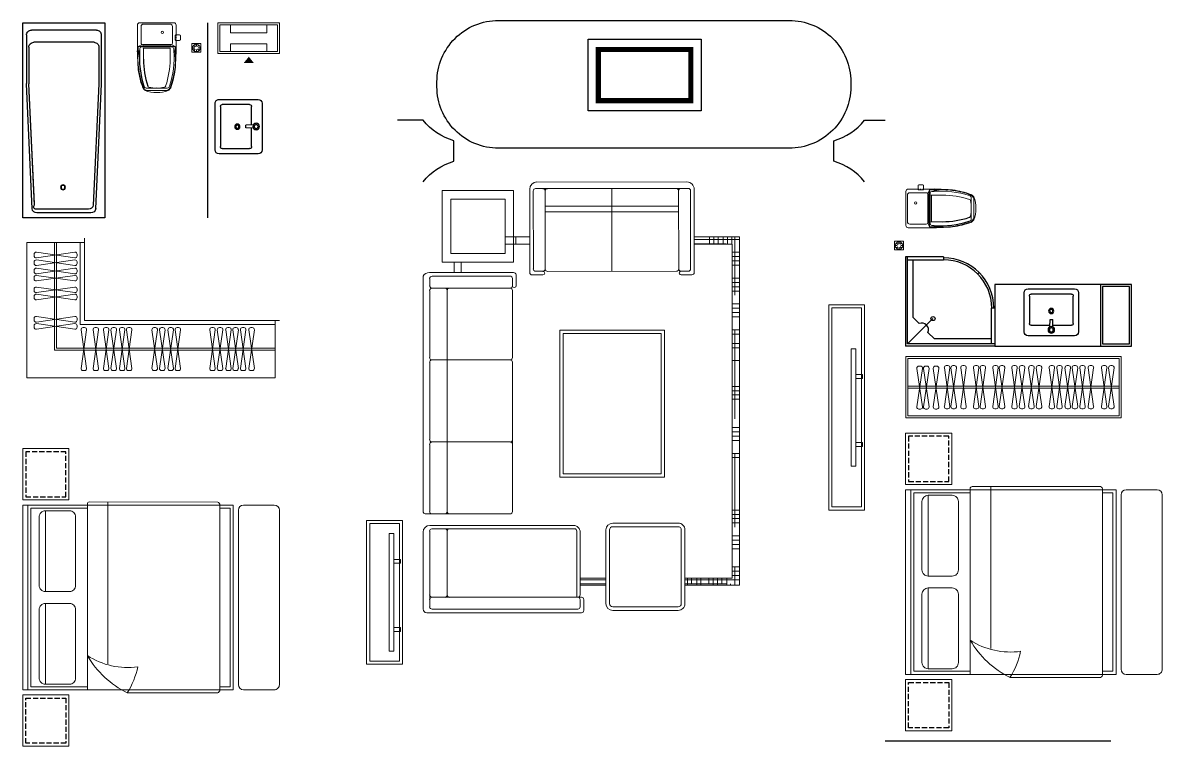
# Model space of a CAD drawing. Extents: x 109296 to 210174, y -14588 to 29909.
# Drawn here: x 128119 to 139219, y 3612 to 10662 of the extents above; entities that cross this region are included whole.
import ezdxf

# ---------------------------------------------------------------- set-up
doc = ezdxf.new("R2010")
doc.units = 0
doc.header["$LTSCALE"] = 1000
doc.header["$MEASUREMENT"] = 0
doc.linetypes.add('DASH', pattern=[0.35, 0.25, -0.1])
for name, color, linetype in [('fd', 4, 'Continuous'), ('hz', 254, 'Continuous'), ('PUB_TEXT', 255, 'Continuous'), ('厨卫', 154, 'Continuous'), ('厨卫设备', 6, 'Continuous'), ('看线', 5, 'Continuous'), ('管井', 236, 'Continuous'), ('虚线', 251, 'Continuous'), ('铺地', 8, 'Continuous')]:
    doc.layers.add(name, color=color, linetype=linetype)
doc.layers.add('五金', color=136, linetype='Continuous', lineweight=9)
doc.layers.add('家具', color=33, linetype='Continuous', lineweight=9)
doc.styles.add('C-2007.06.19$0$C-05.28(ok)$0$STANDARD', font='GBENOR', dxfattribs={"bigfont": 'GBCBIG'})

# ---------------------------------------------------------------- blocks, each defined once
blk = doc.blocks.new('hfjlfjj')
at = {"layer": '家具', "color": 0}
for p, q in [((3210588, 42748), (3208488, 42748)), ((3208488, 42748), (3208488, 42148)), ((3210588, 42748), (3210588, 42148)), ((3210568, 42728), (3208508, 42728)), ((3208508, 42728), (3208508, 42168)), ((3208597, 42256), (3208651, 42631)), ((3208597, 42631), (3208651, 42256)), ((3208632, 42654), (3208617, 42654)), ((3208662, 42256), (3208716, 42631)), ((3208662, 42631), (3208716, 42256)), ((3208696, 42654), (3208682, 42654)), ((3208757, 42256), (3208811, 42631)), ((3208757, 42631), (3208811, 42256)), ((3208791, 42654), (3208777, 42654)), ((3208865, 42261), (3208919, 42636)), ((3208865, 42636), (3208919, 42261)), ((3208899, 42658), (3208884, 42658)), ((3208929, 42261), (3208983, 42636)), ((3208929, 42636), (3208983, 42261)), ((3208963, 42658), (3208949, 42658)), ((3209024, 42261), (3209078, 42636)), ((3209024, 42636), (3209078, 42261)), ((3209058, 42658), (3209044, 42658)), ((3209148, 42261), (3209202, 42636)), ((3209148, 42636), (3209202, 42261)), ((3209182, 42658), (3209168, 42658)), ((3209213, 42261), (3209267, 42636)), ((3209213, 42636), (3209267, 42261)), ((3209247, 42658), (3209233, 42658)), ((3209336, 42261), (3209390, 42636)), ((3209336, 42636), (3209390, 42261)), ((3209370, 42658), (3209356, 42658)), ((3209400, 42261), (3209454, 42636)), ((3209400, 42636), (3209454, 42261)), ((3209434, 42658), (3209420, 42658)), ((3209521, 42261), (3209575, 42636)), ((3209521, 42636), (3209575, 42261)), ((3209555, 42658), (3209541, 42658)), ((3209595, 42261), (3209649, 42636)), ((3209595, 42636), (3209649, 42261)), ((3209629, 42658), (3209615, 42658)), ((3209686, 42261), (3209740, 42636)), ((3209686, 42636), (3209740, 42261)), ((3209720, 42658), (3209706, 42658)), ((3209760, 42261), (3209814, 42636)), ((3209760, 42636), (3209814, 42261)), ((3209794, 42658), (3209780, 42658)), ((3209885, 42261), (3209939, 42636)), ((3209885, 42636), (3209939, 42261)), ((3209919, 42658), (3209904, 42658)), ((3209959, 42261), (3210013, 42636)), ((3209959, 42636), (3210013, 42261)), ((3209993, 42658), (3209979, 42658)), ((3210040, 42261), (3210094, 42636)), ((3210040, 42636), (3210094, 42261)), ((3210074, 42658), (3210060, 42658)), ((3210110, 42261), (3210164, 42636)), ((3210110, 42636), (3210164, 42261)), ((3210144, 42658), (3210129, 42658)), ((3210184, 42261), (3210238, 42636)), ((3210184, 42636), (3210238, 42261)), ((3210218, 42658), (3210204, 42658)), ((3210265, 42261), (3210319, 42636)), ((3210265, 42636), (3210319, 42261)), ((3210300, 42658), (3210285, 42658)), ((3210395, 42261), (3210449, 42636)), ((3210395, 42636), (3210449, 42261)), ((3210430, 42658), (3210415, 42658)), ((3210465, 42261), (3210519, 42636)), ((3210465, 42636), (3210519, 42261)), ((3210499, 42658), (3210485, 42658)), ((3210568, 42728), (3210568, 42168)), ((3210568, 42458), (3208508, 42458)), ((3210568, 42438), (3208508, 42438)), ((3208632, 42234), (3208617, 42234)), ((3208696, 42234), (3208682, 42234)), ((3208791, 42234), (3208777, 42234)), ((3208899, 42238), (3208884, 42238)), ((3208963, 42238), (3208949, 42238)), ((3209058, 42238), (3209044, 42238)), ((3209182, 42238), (3209168, 42238)), ((3209247, 42238), (3209233, 42238)), ((3209370, 42238), (3209356, 42238)), ((3209434, 42238), (3209420, 42238)), ((3209555, 42238), (3209541, 42238)), ((3209629, 42238), (3209615, 42238)), ((3209720, 42238), (3209706, 42238)), ((3209794, 42238), (3209780, 42238)), ((3209919, 42238), (3209904, 42238)), ((3209993, 42238), (3209979, 42238)), ((3210074, 42238), (3210060, 42238)), ((3210144, 42238), (3210129, 42238)), ((3210218, 42238), (3210204, 42238)), ((3210300, 42238), (3210285, 42238)), ((3210430, 42238), (3210415, 42238)), ((3210499, 42238), (3210485, 42238)), ((3208488, 42148), (3210588, 42148)), ((3210568, 42168), (3208508, 42168))]:
    blk.add_line(p, q, dxfattribs=at)
for centre, start, end in [((3208617, 42634), 90, 187.5946), ((3208632, 42634), 352.4054, 90), ((3208682, 42634), 90, 187.5946), ((3208696, 42634), 352.4054, 90), ((3208777, 42634), 90, 187.5946), ((3208791, 42634), 352.4054, 90), ((3208884, 42638), 90, 187.5946), ((3208899, 42638), 352.4054, 90), ((3208949, 42638), 90, 187.5946), ((3208963, 42638), 352.4054, 90), ((3209044, 42638), 90, 187.5946), ((3209058, 42638), 352.4054, 90), ((3209168, 42638), 90, 187.5946), ((3209182, 42638), 352.4054, 90), ((3209233, 42638), 90, 187.5946), ((3209247, 42638), 352.4054, 90), ((3209356, 42638), 90, 187.5946), ((3209370, 42638), 352.4054, 90), ((3209420, 42638), 90, 187.5946), ((3209434, 42638), 352.4054, 90), ((3209541, 42638), 90, 187.5946), ((3209555, 42638), 352.4054, 90), ((3209615, 42638), 90, 187.5946), ((3209629, 42638), 352.4054, 90), ((3209706, 42638), 90, 187.5946), ((3209720, 42638), 352.4054, 90), ((3209780, 42638), 90, 187.5946), ((3209794, 42638), 352.4054, 90), ((3209904, 42638), 90, 187.5946), ((3209919, 42638), 352.4054, 90), ((3209979, 42638), 90, 187.5946), ((3209993, 42638), 352.4054, 90), ((3210060, 42638), 90, 187.5946), ((3210074, 42638), 352.4054, 90), ((3210129, 42638), 90, 187.5946), ((3210144, 42638), 352.4054, 90), ((3210204, 42638), 90, 187.5946), ((3210218, 42638), 352.4054, 90), ((3210285, 42638), 90, 187.5946), ((3210300, 42638), 352.4054, 90), ((3210415, 42638), 90, 187.5946), ((3210430, 42638), 352.4054, 90), ((3210485, 42638), 90, 187.5946), ((3210499, 42638), 352.4054, 90), ((3208617, 42254), 172.4054, 270), ((3208632, 42254), 270, 7.5946), ((3208682, 42254), 172.4054, 270), ((3208696, 42254), 270, 7.5946), ((3208777, 42254), 172.4054, 270), ((3208791, 42254), 270, 7.5946), ((3208884, 42258), 172.4054, 270), ((3208899, 42258), 270, 7.5946), ((3208949, 42258), 172.4054, 270), ((3208963, 42258), 270, 7.5946), ((3209044, 42258), 172.4054, 270), ((3209058, 42258), 270, 7.5946), ((3209168, 42258), 172.4054, 270), ((3209182, 42258), 270, 7.5946), ((3209233, 42258), 172.4054, 270), ((3209247, 42258), 270, 7.5946), ((3209356, 42258), 172.4054, 270), ((3209370, 42258), 270, 7.5946), ((3209420, 42258), 172.4054, 270), ((3209434, 42258), 270, 7.5946), ((3209541, 42258), 172.4054, 270), ((3209555, 42258), 270, 7.5946), ((3209615, 42258), 172.4054, 270), ((3209629, 42258), 270, 7.5946), ((3209706, 42258), 172.4054, 270), ((3209720, 42258), 270, 7.5946), ((3209780, 42258), 172.4054, 270), ((3209794, 42258), 270, 7.5946), ((3209904, 42258), 172.4054, 270), ((3209919, 42258), 270, 7.5946), ((3209979, 42258), 172.4054, 270), ((3209993, 42258), 270, 7.5946), ((3210060, 42258), 172.4054, 270), ((3210074, 42258), 270, 7.5946), ((3210129, 42258), 172.4054, 270), ((3210144, 42258), 270, 7.5946), ((3210204, 42258), 172.4054, 270), ((3210218, 42258), 270, 7.5946), ((3210285, 42258), 172.4054, 270), ((3210300, 42258), 270, 7.5946), ((3210415, 42258), 172.4054, 270), ((3210430, 42258), 270, 7.5946), ((3210485, 42258), 172.4054, 270), ((3210499, 42258), 270, 7.5946)]:
    blk.add_arc(centre, 20, start, end, dxfattribs=at)
blk = doc.blocks.new('A$C31D9048E')
at = {"layer": '家具'}
for p, q in [((629, 2350), (0, 2350)), ((0, 550), (0, 2350)), ((50, 550), (50, 2350)), ((629, 550), (629, 2360)), ((1920, 2350), (629, 2350)), ((1900, 2380), (649, 2380)), ((829, 803), (829, 2380)), ((1920, 550), (1920, 2350)), ((1920, 2350), (2050, 2350)), ((2050, 550), (2050, 2350)), ((2150, 2350), (2450, 2350)), ((80, 580), (80, 2320)), ((629, 2320), (80, 2320)), ((220, 2295), (220, 1508)), ((1920, 2320), (2020, 2320)), ((2020, 580), (2020, 2320)), ((2100, 600), (2100, 2300)), ((2500, 600), (2500, 2300)), ((220, 605), (220, 1392)), ((629, 580), (80, 580)), ((1920, 580), (2020, 580)), ((962, 550), (0, 550)), ((962, 550), (1920, 550)), ((1900, 520), (1017, 520)), ((1920, 550), (2050, 550)), ((2150, 550), (2450, 550))]:
    blk.add_line(p, q, dxfattribs=at)
for points in [[(450, 2900), (0, 2900), (0, 2400), (450, 2400), (450, 2900), (370, 2900)], [(450, 0), (0, 0), (0, 500), (450, 500), (450, 0), (370, 0)]]:
    blk.add_lwpolyline(points, dxfattribs=at)
for points in [[(220, 2295), (455, 2295, -0.414214), (515, 2235), (515, 1568, -0.414214), (455, 1508), (220, 1508, -0.414214), (160, 1568), (160, 2235, -0.414214)], [(220, 605), (455, 605, 0.414214), (515, 665), (515, 1332, 0.414214), (455, 1392), (220, 1392, 0.414214), (160, 1332), (160, 665, 0.414214)]]:
    blk.add_lwpolyline(points, format="xyb", close=True, dxfattribs=at)
blk.add_lwpolyline([(629, 883, 0.180302), (1121, 775, -0.088637), (1017, 520, 28871.271551)], format="xyb", dxfattribs=at)
for centre, radius, start, end in [((649, 2360), 20, 90, 180), ((1889, 2351), 30.7, 357.6884, 69.6917), ((2150, 2300), 50, 90, 180), ((2450, 2300), 50, 0, 90), ((1442, 1363), 944, 210.6075, 243.2773), ((2150, 600), 50, 180, 270), ((2450, 600), 50, 270, 0), ((1889, 549), 30.7, 290.3566, 2.3152)]:
    blk.add_arc(centre, radius, start, end, dxfattribs=at)
at = {"layer": '虚线', "linetype": 'DASH', "ltscale": 0.2}
for points in [[(420, 2870), (30, 2870), (30, 2430), (420, 2430)], [(420, 30), (30, 30), (30, 470), (420, 470)]]:
    blk.add_lwpolyline(points, close=True, dxfattribs=at)
blk = doc.blocks.new('A$C2FB07499')
at = {"layer": '家具', "ltscale": 0.5}
blk.add_lwpolyline([(500, 300), (150, 300), (150, 1700), (500, 1700)], close=True, dxfattribs=at)
at = {"layer": '家具', "ltscale": 40}
for points in [[(470, 330), (180, 330), (180, 1670), (470, 1670)], [(368, 1572), (415, 1572), (415, 428), (368, 428)], [(415, 1381), (480, 1381), (480, 1343), (415, 1343)], [(415, 717), (480, 717), (480, 679), (415, 679)]]:
    blk.add_lwpolyline(points, close=True, dxfattribs=at)
blk = doc.blocks.new('A$C25AA54E1')
at = {"ltscale": 20}
for p, q in [((884, 2199), (884, 3017)), ((918, 3081), (3211, 3081)), ((3234, 2997), (3234, 3061)), ((3347, 3015), (3347, 1617)), ((3413, 3081), (4163, 3081)), ((4198, 3046), (4198, 1539)), ((3234, 2234), (3234, 2996)), ((1012, 2176), (906, 2176)), ((1712, 2211), (1057, 2211)), ((3212, 2211), (1757, 2211)), ((883, 2042), (71, 2042)), ((906, 1914), (906, 2019)), ((1, 1972), (0, 511)), ((871, 614), (872, 1868)), ((1443, 1750), (2878, 1750)), ((1443, 728), (1443, 1750)), ((2878, 1750), (2878, 728)), ((4047, 1574), (4047, 1539)), ((4024, 1551), (3413, 1551)), ((4175, 1516), (4070, 1516)), ((3325, 1234), (3325, 597)), ((4110, 1300), (3391, 1300)), ((4176, 597), (4176, 1234)), ((2878, 728), (1443, 728)), ((905, 463), (905, 568)), ((3391, 531), (4110, 531)), ((882, 440), (70, 440))]:
    blk.add_line(p, q, dxfattribs=at)
for p, q in [((1011, 3017), (942, 3017)), ((1711, 3017), (1058, 3017)), ((2511, 3017), (1758, 3017)), ((3211, 3017), (2558, 3017)), ((4070, 3017), (3403, 3017)), ((4140, 3017), (4070, 3017)), ((918, 2994), (918, 2234)), ((1034, 2994), (1034, 2234)), ((1734, 2996), (1734, 2234)), ((2534, 2996), (2534, 2234)), ((3380, 2996), (3380, 1606)), ((4047, 2994), (4047, 1574)), ((4163, 2994), (4163, 1574)), ((781, 2780), (884, 2780)), ((3211, 2846), (1058, 2846)), ((4025, 2846), (3403, 2846)), ((781, 2709), (884, 2709)), ((536, 2283), (536, 2042)), ((606, 2283), (606, 2042)), ((603, 2178), (536, 2178)), ((941, 2211), (1012, 2211)), ((88, 2008), (848, 2007)), ((503, 2041), (503, 2042)), ((64, 1915), (65, 1985)), ((65, 1869), (64, 1915)), ((87, 1892), (849, 1891)), ((87, 1892), (849, 1891)), ((88, 1892), (848, 1891)), ((236, 592), (236, 1892)), ((293, 592), (293, 1892)), ((871, 1984), (871, 1914)), ((64, 569), (65, 1872)), ((1476, 1717), (2845, 1717)), ((1476, 761), (1476, 1717)), ((2845, 1717), (2845, 761)), ((4047, 1584), (3402, 1584)), ((3860, 1302), (3860, 1551)), ((3876, 1551), (3876, 1303)), ((3918, 1551), (3918, 1302)), ((3930, 1300), (3930, 1551)), ((4140, 1551), (4070, 1551)), ((65, 1242), (871, 1241)), ((3360, 1234), (3360, 597)), ((4110, 1265), (3391, 1265)), ((4141, 597), (4141, 1234)), ((2845, 761), (1476, 761)), ((64, 499), (64, 569)), ((87, 592), (848, 591)), ((871, 498), (871, 568)), ((3391, 566), (4110, 566)), ((87, 476), (848, 475)), ((3860, 70), (3860, 531)), ((3930, 507), (3860, 507)), ((3918, 465), (3860, 465)), ((3876, 531), (3876, 0)), ((3918, 531), (3918, 128)), ((3930, 0), (3930, 531)), ((536, 440), (536, 0)), ((561, 440), (561, 0)), ((603, 440), (603, 128)), ((606, 440), (606, 70)), ((3930, 416), (3860, 416)), ((3930, 374), (3860, 374)), ((606, 292), (536, 292)), ((603, 250), (536, 250)), ((3918, 297), (3860, 297)), ((3930, 255), (3860, 255)), ((606, 208), (536, 208)), ((606, 158), (536, 158)), ((606, 116), (536, 116)), ((3930, 213), (3860, 213)), ((3918, 171), (3860, 171)), ((3930, 122), (3860, 122)), ((606, 74), (536, 74)), ((1105, 44), (536, 44)), ((606, 86), (603, 86)), ((606, 70), (3860, 70)), ((686, 70), (686, 0)), ((728, 70), (728, 0)), ((770, 70), (770, 0)), ((812, 70), (812, 0)), ((938, 70), (938, 0)), ((979, 70), (979, 0)), ((1021, 70), (1021, 0)), ((1063, 70), (1063, 0)), ((1189, 70), (1189, 0)), ((1231, 70), (1231, 0)), ((1273, 70), (1273, 0)), ((1314, 70), (1314, 0)), ((1440, 70), (1440, 0)), ((2310, 44), (1440, 44)), ((1482, 70), (1482, 0)), ((1574, 70), (1574, 0)), ((1616, 70), (1616, 0)), ((1741, 70), (1741, 0)), ((1993, 70), (1993, 0)), ((2035, 70), (2035, 0)), ((2076, 70), (2076, 0)), ((2118, 70), (2118, 0)), ((2394, 70), (2394, 0)), ((2436, 70), (2436, 0)), ((2478, 70), (2478, 0)), ((2520, 70), (2520, 0)), ((2645, 70), (2645, 0)), ((3365, 44), (2645, 44)), ((2687, 70), (2687, 0)), ((3198, 70), (3198, 0)), ((3240, 70), (3240, 0)), ((3281, 70), (3281, 0)), ((3323, 70), (3323, 0)), ((3449, 70), (3449, 0)), ((3491, 70), (3491, 0)), ((3533, 70), (3533, 0)), ((3575, 70), (3575, 0)), ((3750, 70), (3750, 0)), ((3930, 44), (3750, 44)), ((3792, 70), (3792, 0)), ((3834, 70), (3834, 0)), ((3930, 86), (3918, 86)), ((536, 0), (3930, 0))]:
    blk.add_line(p, q)
blk.add_lwpolyline([(781, 2895), (781, 2199), (85, 2199), (85, 2895)], close=True, dxfattribs=at)
blk.add_lwpolyline([(698, 2812), (698, 2282), (169, 2282), (169, 2812)], close=True)
at = {"ltscale": 20, "extrusion": (0, 0, -1)}
for centre, major_axis, ratio, start_param, end_param in [((953, 3021), (-49.4, 49.4), 1, 5.45018, 6.544088), ((3211, 3058), (16.4, 16.4), 1, -0.785398, 0.696689), ((4163, 3046), (24.6, 24.6), 1, -0.785398, 0.785398), ((1012, 2234), (-16.2, 16.2), 1, 2.356194, 3.926991), ((1057, 2234), (-16.2, 16.2), 1, 3.926991, 5.497787), ((1712, 2234), (-16.2, 16.2), 1, 2.356194, 3.926991), ((1757, 2234), (16.2, 16.2), 1, 2.356194, 3.926991), ((2512, 2234), (-16.2, 16.2), 1, 2.356194, 3.926991), ((2557, 2234), (16.2, 16.2), 1, 2.356194, 3.926991), ((3212, 2234), (-16.2, 16.2), 1, 2.356194, 3.926991), ((906, 2199), (16.2, 16.2), 1, 2.356194, 3.926991), ((1012, 2193), (12.7, 12.7), 0.942987, -0.815786, 2.325807), ((4024, 1574), (16.2, 16.2), 1, 0.785398, 2.356194), ((4175, 1539), (-16.2, 16.2), 1, 2.356194, 3.926991)]:
    blk.add_ellipse(centre, major_axis=major_axis, ratio=ratio, start_param=start_param, end_param=end_param, dxfattribs=at)
at = {"extrusion": (0, 0, -1)}
for centre, major_axis, start_param, end_param in [((942, 2994), (16.4, 16.4), 3.926991, 5.497787), ((1011, 2994), (16.4, 16.4), -0.785398, 0.785398), ((1058, 2994), (16.4, 16.4), 3.926991, 5.497787), ((1711, 2994), (-16.4, 16.4), 0.785398, 2.267485), ((1758, 2994), (16.4, 16.4), 4.0157, 5.497787), ((2511, 2994), (-16.4, 16.4), 0.785398, 2.267485), ((2558, 2994), (16.4, 16.4), 4.0157, 5.497787), ((3211, 2994), (-16.4, 16.4), 0.785398, 2.267485), ((3403, 2994), (16.4, 16.4), 4.0157, 5.497787), ((4023, 2994), (16.4, 16.4), -0.785398, 0.785398), ((4070, 2994), (-16.4, 16.4), 5.497787, 7.068583), ((4140, 2994), (16.4, 16.4), -0.785398, 0.785398), ((1058, 2869), (-16.4, 16.4), 3.926991, 5.409078), ((3211, 2822), (16.4, 16.4), -0.785398, 0.696689), ((3403, 2869), (-16.4, 16.4), 3.926991, 5.409078), ((4025, 2822), (-16.4, 16.4), 0.785398, 2.267485), ((941, 2234), (16.2, 16.2), 2.356194, 3.926991), ((4070, 1574), (16.2, 16.2), 2.356194, 3.926991), ((4140, 1574), (-16.2, 16.2), 2.356194, 3.926991)]:
    blk.add_ellipse(centre, major_axis=major_axis, ratio=1, start_param=start_param, end_param=end_param, dxfattribs=at)
at = {"ltscale": 20}
for centre, major_axis, ratio, start_param, end_param in [((3413, 3015), (-46.6, 46.6), 1, -0.785398, 0.785398), ((71, 1972), (49.7, 49.7), 1, 0.785398, 2.356194), ((883, 2019), (-16.2, 16.2), 1, 3.925825, 5.496622), ((848, 1914), (-16.2, 16.2), 1, 2.355029, 3.925825), ((849, 1868), (16.2, 16.2), 1, 5.496622, 7.067418), ((849, 1868), (16.2, 16.2), 1, 5.496622, 7.067418), ((889, 1914), (12.4, 12.4), 0.984307, 2.347446, 5.489038), ((3413, 1617), (46.6, 46.6), 1, 2.356194, 3.926991), ((4070, 1539), (16.2, 16.2), 1, 2.356194, 3.926991), ((3391, 1234), (-46.6, 46.6), 1, -0.785398, 0.785398), ((4110, 1234), (46.6, 46.6), 1, 5.497787, 7.068583), ((848, 614), (-16.2, 16.2), 1, 2.355029, 3.925825), ((848, 568), (-16.2, 16.2), 1, 3.925825, 5.496622), ((888, 568), (12.4, 12.4), 0.984309, -0.794147, 2.347446), ((3391, 597), (46.6, 46.6), 1, 2.356194, 3.926991), ((4110, 597), (-46.6, 46.6), 1, 2.356194, 3.926991), ((70, 511), (49.7, 49.7), 1, 2.356194, 3.926991), ((882, 463), (-16.2, 16.2), 1, 2.355029, 3.925825)]:
    blk.add_ellipse(centre, major_axis=major_axis, ratio=ratio, start_param=start_param, end_param=end_param, dxfattribs=at)
for centre, major_axis, start_param, end_param in [((1058, 2822), (16.4, 16.4), 0.785398, 2.267485), ((3211, 2869), (16.4, 16.4), 3.926991, 5.409078), ((3403, 2822), (16.4, 16.4), 0.785398, 2.267485), ((4025, 2869), (16.4, 16.4), 3.926991, 5.409078), ((88, 1985), (-16.4, 16.4), -0.786564, 0.784233), ((848, 1985), (16.2, 16.2), 5.496622, 7.067418), ((88, 1915), (16.4, 16.4), 2.355029, 3.925825), ((88, 1869), (-16.4, 16.4), -0.786564, 0.784233), ((89, 1869), (-16.4, 16.4), -0.697854, 0.784233), ((89, 1869), (16.4, 16.4), 0.872942, 2.355029), ((89, 1915), (-16.4, 16.4), 0.784233, 2.266319), ((89, 1915), (-16.4, 16.4), 0.784233, 2.266319), ((3402, 1606), (15.5, 15.5), 2.356194, 3.926991), ((3391, 1234), (-22, 22), -0.785398, 0.785398), ((4110, 1234), (22, 22), 5.497787, 7.068583), ((87, 615), (16.4, 16.4), 2.355029, 3.925825), ((87, 569), (-16.4, 16.4), -0.786564, 0.784233), ((3391, 597), (22, 22), 2.356194, 3.926991), ((4110, 597), (-22, 22), 2.356194, 3.926991), ((87, 499), (-16.4, 16.4), 0.784233, 2.355029), ((848, 498), (-16.2, 16.2), 2.355029, 3.925825)]:
    blk.add_ellipse(centre, major_axis=major_axis, ratio=1, start_param=start_param, end_param=end_param)
blk = doc.blocks.new('R37777777777')
at = {"layer": '家具', "ltscale": 0.5}
blk.add_lwpolyline([(1083652, -53169), (1083302, -53169), (1083302, -55169), (1083652, -55169)], close=True, dxfattribs=at)
at = {"layer": '家具', "ltscale": 40}
for points in [[(1083622, -53199), (1083332, -53199), (1083332, -55139), (1083622, -55139)], [(1083520, -54741), (1083566, -54741), (1083566, -53597), (1083520, -53597)], [(1083566, -53886), (1083632, -53886), (1083632, -53847), (1083566, -53847)], [(1083566, -54550), (1083632, -54550), (1083632, -54511), (1083566, -54511)]]:
    blk.add_lwpolyline(points, close=True, dxfattribs=at)
blk = doc.blocks.new('qqqewere')
at = {"layer": '厨卫'}
for p, q in [((430647, 215956), (430647, 214055)), ((431446, 215956), (430647, 215956)), ((431309, 215908), (430784, 215908)), ((431446, 214055), (431446, 215956)), ((430737, 215866), (430682, 214652)), ((430760, 215831), (430706, 214649)), ((430760, 215819), (430706, 214649)), ((431285, 215873), (430767, 215873)), ((431387, 214649), (431333, 215831)), ((431411, 214652), (431356, 215866)), ((430682, 214174), (430682, 214647)), ((430706, 214293), (430706, 214649)), ((431387, 214293), (431387, 214649)), ((431411, 214174), (431411, 214647)), ((431340, 214245), (430753, 214245)), ((431363, 214127), (430730, 214127)), ((430647, 214055), (431446, 214055))]:
    blk.add_line(p, q, dxfattribs=at)
for radius in [23.8, 19]:
    blk.add_circle((431038, 215659), radius, dxfattribs=at)
for centre, radius, start, end in [((430784, 215861), 47.5, 90, 173.7966), ((431309, 215861), 47.5, 6.2034, 90), ((430776, 215850), 24.8, 112.5638, 230.6631), ((431285, 215825), 47.5, 6.6325, 90), ((430730, 214647), 47.5, 173.7966, 180), ((431363, 214647), 47.5, 0, 6.2034), ((430753, 214293), 47.5, 180, 270), ((431340, 214293), 47.5, 270, 0), ((430730, 214174), 47.5, 180, 270), ((431363, 214174), 47.5, 270, 0)]:
    blk.add_arc(centre, radius, start, end, dxfattribs=at)
at = {"layer": '厨卫', "style": 'C-2007.06.19$0$C-05.28(ok)$0$STANDARD', "text_generation_flag": 4, "width": 0.8, "flags": 9}
for tag in ['YSIZE', 'XSIZE']:
    blk.add_attdef(tag, (431446, 215006), '', height=0.594, dxfattribs=at)
blk = doc.blocks.new('x6')
at = {"layer": '厨卫', "color": 0}
for p, q in [((227, 0), (-227, 0)), ((-265, -38), (-265, -419)), ((-195, -102), (-16, -102)), ((-19, -57), (-32, -57)), ((-13, -43), (-23, -34)), ((-13, -70), (-22, -80)), ((-16, -84), (-13, -158)), ((0, -38), (0, -24)), ((0, -75), (0, -89)), ((22, -33), (13, -43)), ((23, -79), (13, -70)), ((16, -84), (13, -158)), ((16, -102), (195, -102)), ((19, -57), (32, -57)), ((265, -419), (265, -38)), ((-214, -387), (-214, -121)), ((-13, -158), (13, -158)), ((214, -121), (214, -387)), ((195, -406), (-195, -406)), ((-227, -457), (227, -457))]:
    blk.add_line(p, q, dxfattribs=at)
for centre, radius in [((0, -57), 32.3), ((0, -57), 18.8), ((-1, -241), 25.4), ((-1, -241), 16)]:
    blk.add_circle(centre, radius, dxfattribs=at)
for centre, radius, start, end in [((-227, -38), 38.1, 90, 180), ((227, -38), 38.1, 0, 90), ((-195, -121), 19.1, 90, 180), ((195, -121), 19.1, 0, 90), ((-227, -419), 38.1, 180, 270), ((-195, -387), 19.1, 180, 270), ((195, -387), 19.1, 270, 0), ((227, -419), 38.1, 270, 0)]:
    blk.add_arc(centre, radius, start, end, dxfattribs=at)
blk = doc.blocks.new('ma2')
at = {"layer": '厨卫', "color": 0}
for centre, radius, start, end in [((712, -340), 881, 175.7103, 198.2941), ((704, -353), 834, 180.1819, 198.4973)]:
    blk.add_arc(centre, radius, start, end, dxfattribs=at)
at = {"layer": '家具', "color": 0}
for p, q in [((0, 0), (-166, 0)), ((0, 0), (166, 0)), ((-189, -22), (-189, -274)), ((-153, -36), (-153, -198)), ((0, -14), (-130, -14)), ((0, -14), (130, -14)), ((153, -36), (153, -198)), ((189, -22), (189, -122)), ((-180, -230), (-139, -212)), ((-139, -212), (0, -212)), ((-130, -220), (0, -220)), ((139, -212), (0, -212)), ((130, -220), (0, -220)), ((180, -230), (139, -212)), ((180, -125), (180, -165)), ((192, -118), (187, -118)), ((192, -172), (187, -172)), ((189, -121), (189, -130)), ((189, -137), (189, -146)), ((189, -153), (189, -162)), ((189, -170), (189, -274)), ((192, -118), (222, -118)), ((192, -172), (222, -172)), ((230, -125), (230, -165)), ((-180, -230), (-180, -316)), ((-180, -230), (0, -230)), ((-176, -279), (-176, -280)), ((-166, -274), (-171, -274)), ((-166, -253), (-166, -274)), ((-148, -235), (0, -235)), ((-130, -250), (-130, -356)), ((0, -247), (-127, -247)), ((-119, -247), (0, -247)), ((180, -230), (0, -230)), ((148, -235), (0, -235)), ((119, -247), (0, -247)), ((0, -247), (127, -247)), ((130, -250), (130, -356)), ((166, -253), (166, -274)), ((166, -274), (171, -274)), ((176, -279), (176, -280)), ((180, -230), (180, -316)), ((-77, -636), (-102, -636)), ((93, -660), (-93, -660)), ((-68, -636), (-77, -636)), ((-68, -636), (0, -636)), ((68, -636), (0, -636)), ((0, -660), (93, -660)), ((68, -636), (77, -636)), ((77, -636), (102, -636))]:
    blk.add_line(p, q, dxfattribs=at)
blk.add_circle((53, -94), 11.4, dxfattribs=at)
for centre, radius, start, end in [((-166, -22), 22.5, 90, 180), ((166, -22), 22.5, 0, 90), ((-130, -36), 22.5, 90, 180), ((130, -36), 22.5, 0, 90), ((-130, -198), 22.5, 180, 270), ((130, -198), 22.5, 270, 0), ((187, -125), 7.2, 90, 180), ((187, -165), 7.2, 180, 270), ((222, -125), 7.2, 0, 90), ((222, -165), 7.2, 270, 0), ((6806, -15), 7000, 182.1248, 183.6001), ((316, -367), 499, 170.0177, 190.1149), ((-171, -279), 4.5, 90, 180), ((-148, -253), 18, 90, 180), ((-127, -250), 3.6, 90, 180), ((-712, -340), 881, 341.7059, 4.2897), ((127, -250), 3.6, 0, 90), ((148, -253), 18, 0, 90), ((171, -279), 4.5, 0, 90), ((-316, -367), 499, 349.8851, 9.9823), ((-6806, -15), 7000, 356.3999, 357.8752), ((-704, -353), 834, 341.5027, 359.8181), ((749, -321), 939, 188.1773, 199.5371), ((594, -353), 776, 187.5237, 201.3401), ((-594, -353), 776, 338.6599, 352.4763), ((-749, -321), 939, 340.4627, 351.8238), ((-123, -630), 13.5, 199.5371, 212.7351), ((-70, -597), 75.7, 212.7351, 236.2527), ((-116, -630), 13.5, 201.3401, 225.0457), ((117, -396), 344, 225.0457, 228.0777), ((-100, -611), 25.3, 193.7471, 265.3876), ((-92, -626), 34, 231.9313, 272.5793), ((-13, -423), 257, 247.1573, 272.879), ((-70, -612), 18, 198.4973, 250.8187), ((-15, -386), 250, 255.8484, 273.4075), ((15, -386), 250, 266.5925, 284.1516), ((13, -423), 257, 267.121, 292.8427), ((70, -612), 18, 289.1813, 341.5027), ((92, -626), 34, 267.4207, 308.0687), ((100, -611), 25.3, 274.6124, 346.2529), ((70, -597), 75.7, 303.7473, 327.2649), ((-117, -396), 344, 311.9223, 314.9543), ((116, -630), 13.5, 314.9543, 338.6599), ((123, -630), 13.5, 327.2649, 340.4629)]:
    blk.add_arc(centre, radius, start, end, dxfattribs=at)
blk = doc.blocks.new('A$C56722DB7')
at = {"layer": '五金', "color": 0}
for points in [[(86, 86), (86, 0), (0, 0), (0, 86)], [(10, 43), (10, 42), (26, 42), (26, 43)], [(20, 66), (19, 65), (30, 54), (31, 55)], [(19, 20), (21, 19), (32, 30), (30, 31)], [(43, 76), (42, 76), (42, 60), (43, 60)], [(43, 10), (44, 10), (44, 26), (43, 26)], [(66, 66), (65, 67), (54, 56), (55, 55)], [(66, 19), (67, 21), (56, 32), (55, 30)], [(76, 43), (76, 44), (60, 44), (60, 43)]]:
    blk.add_lwpolyline(points, close=True, dxfattribs=at)
blk.add_circle((43, 43), 36.6, dxfattribs=at)
blk = doc.blocks.new('A$C0032228E')
at = {"layer": 'fd'}
blk.add_lwpolyline([(302, 0, 100, 0, 0), (302, 62, 0, 0, 0)], format="xyseb", dxfattribs=at)
at = {"layer": '家具', "color": 0}
for p, q in [((123, 372), (123, 295)), ((477, 372), (477, 295)), ((477, 295), (123, 295)), ((477, 189), (123, 189)), ((123, 112), (123, 189)), ((477, 112), (477, 189))]:
    blk.add_line(p, q, dxfattribs=at)
for points in [[(600, 392), (0, 392), (0, 92), (600, 92)], [(580, 372), (20, 372), (20, 112), (580, 112)]]:
    blk.add_lwpolyline(points, close=True, dxfattribs=at)
blk = doc.blocks.new('lyf')
at = {"layer": '厨卫设备', "color": 0}
for p, q in [((34491, 16909), (34121, 16909)), ((34121, 16909), (34121, 16039)), ((34141, 16059), (34141, 16909)), ((34491, 16874), (34141, 16874)), ((34191, 16874), (34191, 16321)), ((34491, 16909), (34491, 16874)), ((34823, 16741), (34837, 16755)), ((34191, 16321), (34254, 16257)), ((34956, 16409), (34956, 16059)), ((34991, 16409), (34956, 16409)), ((34991, 16409), (34991, 16039)), ((34141, 16059), (34388, 16306)), ((34339, 16172), (34403, 16109)), ((34956, 16109), (34403, 16109)), ((34991, 16039), (34121, 16039)), ((34991, 16059), (34141, 16059))]:
    blk.add_line(p, q, dxfattribs=at)
blk.add_circle((34388, 16306), 20, dxfattribs=at)
for centre, radius, start, end in [((34491, 16409), 490, 0.0021, 90.0021), ((34491, 16409), 470, 0.0021, 90.0021), ((34279, 16197), 65, 337.6219, 112.3822)]:
    blk.add_arc(centre, radius, start, end, dxfattribs=at)

msp = doc.modelspace()

# ---------------------------------------------------------------- linework, layer by layer
at = {"layer": 'PUB_TEXT', "ltscale": 0.8}
msp.add_lwpolyline([(133626, 10502), (134727, 10502), (134727, 9803), (133626, 9803)], close=True, dxfattribs=at)
at = {"layer": 'PUB_TEXT', "ltscale": 0.8, "const_width": 50}
msp.add_lwpolyline([(133726, 10402), (134627, 10402), (134627, 9903), (133726, 9903)], close=True, dxfattribs=at)
at = {"layer": '厨卫'}
msp.add_line((129919, 10662), (129919, 8762), dxfattribs=at)
msp.add_lwpolyline([(137589, 8112), (137589, 8112), (137589, 7512), (138919, 7512), (138919, 8112), (138628, 8112)], close=True, dxfattribs=at)
at = {"layer": '家具'}
for p, q in [((128429, 8522), (128429, 7472)), ((128449, 8522), (128449, 7492)), ((128229, 8391), (128229, 8406)), ((128229, 8317), (128229, 8331)), ((128252, 8426), (128626, 8372)), ((128626, 8426), (128252, 8372)), ((128252, 8351), (128626, 8297)), ((128626, 8351), (128252, 8297)), ((128649, 8391), (128649, 8406)), ((128649, 8317), (128649, 8331)), ((128229, 8236), (128229, 8250)), ((128252, 8270), (128626, 8216)), ((128626, 8270), (128252, 8216)), ((128649, 8236), (128649, 8250)), ((128229, 8166), (128229, 8181)), ((128252, 8200), (128626, 8147)), ((128626, 8200), (128252, 8147)), ((128649, 8166), (128649, 8181)), ((128229, 8052), (128229, 8066)), ((128229, 7982), (128229, 7997)), ((128252, 8086), (128626, 8032)), ((128626, 8086), (128252, 8032)), ((128252, 8016), (128626, 7962)), ((128626, 8016), (128252, 7962)), ((128649, 8052), (128649, 8066)), ((128649, 7982), (128649, 7997)), ((128229, 7765), (128229, 7780)), ((128252, 7799), (128626, 7745)), ((128626, 7799), (128252, 7745)), ((128649, 7765), (128649, 7780)), ((128229, 7696), (128229, 7710)), ((128252, 7730), (128626, 7676)), ((128626, 7730), (128252, 7676)), ((128649, 7696), (128649, 7710)), ((128687, 7294), (128741, 7669)), ((128687, 7669), (128741, 7294)), ((128721, 7692), (128707, 7692)), ((128804, 7294), (128858, 7669)), ((128804, 7669), (128858, 7294)), ((128838, 7692), (128824, 7692)), ((128904, 7294), (128958, 7669)), ((128904, 7669), (128958, 7294)), ((128938, 7692), (128924, 7692)), ((128978, 7294), (129032, 7669)), ((128978, 7669), (129032, 7294)), ((129013, 7692), (128998, 7692)), ((129060, 7294), (129114, 7669)), ((129060, 7669), (129114, 7294)), ((129094, 7692), (129080, 7692)), ((129129, 7294), (129183, 7669)), ((129129, 7669), (129183, 7294)), ((129163, 7692), (129149, 7692)), ((129377, 7294), (129431, 7669)), ((129377, 7669), (129431, 7294)), ((129411, 7692), (129397, 7692)), ((129451, 7294), (129505, 7669)), ((129451, 7669), (129505, 7294)), ((129485, 7692), (129471, 7692)), ((129533, 7294), (129587, 7669)), ((129533, 7669), (129587, 7294)), ((129567, 7692), (129553, 7692)), ((129602, 7294), (129656, 7669)), ((129602, 7669), (129656, 7294)), ((129636, 7692), (129622, 7692)), ((129940, 7294), (129994, 7669)), ((129940, 7669), (129994, 7294)), ((129974, 7692), (129960, 7692)), ((130014, 7294), (130068, 7669)), ((130014, 7669), (130068, 7294)), ((130048, 7692), (130034, 7692)), ((130096, 7294), (130150, 7669)), ((130096, 7669), (130150, 7294)), ((130130, 7692), (130115, 7692)), ((130165, 7294), (130219, 7669)), ((130165, 7669), (130219, 7294)), ((130199, 7692), (130185, 7692)), ((130239, 7294), (130293, 7669)), ((130239, 7669), (130293, 7294)), ((130273, 7692), (130259, 7692)), ((130321, 7294), (130375, 7669)), ((130321, 7669), (130375, 7294)), ((130355, 7692), (130341, 7692)), ((130579, 7472), (128429, 7472)), ((130579, 7492), (128449, 7492)), ((128721, 7272), (128707, 7272)), ((128838, 7272), (128824, 7272)), ((128938, 7272), (128924, 7272)), ((129013, 7272), (128998, 7272)), ((129094, 7272), (129080, 7272)), ((129163, 7272), (129149, 7272)), ((129411, 7272), (129397, 7272)), ((129485, 7272), (129471, 7272)), ((129567, 7272), (129553, 7272)), ((129636, 7272), (129622, 7272)), ((129974, 7272), (129960, 7272)), ((130048, 7272), (130034, 7272)), ((130130, 7272), (130115, 7272)), ((130199, 7272), (130185, 7272)), ((130273, 7272), (130259, 7272)), ((130355, 7272), (130341, 7272))]:
    msp.add_line(p, q, dxfattribs=at)
for points in [[(128719, 8562), (128719, 7762), (130619, 7762)], [(128719, 8522), (128159, 8522), (128159, 7202), (130579, 7202), (130579, 7762)], [(128679, 8522), (128679, 7722), (130579, 7722)]]:
    msp.add_lwpolyline(points, dxfattribs=at)
for centre, start, end in [((128249, 8406), 82.4054, 180), ((128249, 8391), 180, 277.5946), ((128249, 8331), 82.4054, 180), ((128629, 8406), 0, 97.5946), ((128629, 8391), 262.4054, 0), ((128629, 8331), 0, 97.5946), ((128249, 8317), 180, 277.5946), ((128249, 8250), 82.4054, 180), ((128249, 8236), 180, 277.5946), ((128629, 8317), 262.4054, 0), ((128629, 8250), 0, 97.5946), ((128629, 8236), 262.4054, 0), ((128249, 8181), 82.4054, 180), ((128249, 8166), 180, 277.5946), ((128629, 8181), 0, 97.5946), ((128629, 8166), 262.4054, 0), ((128249, 8066), 82.4054, 180), ((128249, 8052), 180, 277.5946), ((128249, 7997), 82.4054, 180), ((128629, 8066), 0, 97.5946), ((128629, 8052), 262.4054, 0), ((128629, 7997), 0, 97.5946), ((128249, 7982), 180, 277.5946), ((128629, 7982), 262.4054, 0), ((128249, 7780), 82.4054, 180), ((128629, 7780), 0, 97.5946), ((128249, 7765), 180, 277.5946), ((128249, 7710), 82.4054, 180), ((128249, 7696), 180, 277.5946), ((128629, 7765), 262.4054, 0), ((128629, 7710), 0, 97.5946), ((128629, 7696), 262.4054, 0), ((128707, 7672), 90, 187.5946), ((128721, 7672), 352.4054, 90), ((128824, 7672), 90, 187.5946), ((128838, 7672), 352.4054, 90), ((128924, 7672), 90, 187.5946), ((128938, 7672), 352.4054, 90), ((128998, 7672), 90, 187.5946), ((129013, 7672), 352.4054, 90), ((129080, 7672), 90, 187.5946), ((129094, 7672), 352.4054, 90), ((129149, 7672), 90, 187.5946), ((129163, 7672), 352.4054, 90), ((129397, 7672), 90, 187.5946), ((129411, 7672), 352.4054, 90), ((129471, 7672), 90, 187.5946), ((129485, 7672), 352.4054, 90), ((129553, 7672), 90, 187.5946), ((129567, 7672), 352.4054, 90), ((129622, 7672), 90, 187.5946), ((129636, 7672), 352.4054, 90), ((129960, 7672), 90, 187.5946), ((129974, 7672), 352.4054, 90), ((130034, 7672), 90, 187.5946), ((130048, 7672), 352.4054, 90), ((130115, 7672), 90, 187.5946), ((130130, 7672), 352.4054, 90), ((130185, 7672), 90, 187.5946), ((130199, 7672), 352.4054, 90), ((130259, 7672), 90, 187.5946), ((130273, 7672), 352.4054, 90), ((130341, 7672), 90, 187.5946), ((130355, 7672), 352.4054, 90), ((128707, 7292), 172.4054, 270), ((128721, 7292), 270, 7.5946), ((128824, 7292), 172.4054, 270), ((128838, 7292), 270, 7.5946), ((128924, 7292), 172.4054, 270), ((128938, 7292), 270, 7.5946), ((128998, 7292), 172.4054, 270), ((129013, 7292), 270, 7.5946), ((129080, 7292), 172.4054, 270), ((129094, 7292), 270, 7.5946), ((129149, 7292), 172.4054, 270), ((129163, 7292), 270, 7.5946), ((129397, 7292), 172.4054, 270), ((129411, 7292), 270, 7.5946), ((129471, 7292), 172.4054, 270), ((129485, 7292), 270, 7.5946), ((129553, 7292), 172.4054, 270), ((129567, 7292), 270, 7.5946), ((129622, 7292), 172.4054, 270), ((129636, 7292), 270, 7.5946), ((129960, 7292), 172.4054, 270), ((129974, 7292), 270, 7.5946), ((130034, 7292), 172.4054, 270), ((130048, 7292), 270, 7.5946), ((130115, 7292), 172.4054, 270), ((130130, 7292), 270, 7.5946), ((130185, 7292), 172.4054, 270), ((130199, 7292), 270, 7.5946), ((130259, 7292), 172.4054, 270), ((130273, 7292), 270, 7.5946), ((130341, 7292), 172.4054, 270), ((130355, 7292), 270, 7.5946)]:
    msp.add_arc(centre, 20, start, end, dxfattribs=at)
at = {"layer": '看线'}
msp.add_line((138719, 3662), (136519, 3662), dxfattribs=at)
at = {"layer": '管井'}
for points in [[(138619, 8112), (138619, 7512), (138919, 7512), (138919, 8112)], [(138639, 8092), (138639, 7532), (138899, 7532), (138899, 8092)]]:
    msp.add_lwpolyline(points, close=True, dxfattribs=at)
at = {"layer": '铺地'}
msp.add_lwpolyline([(132754, 10685), (135585, 10685, -0.414214), (136185, 10085), (136185, 10039, -0.414214), (135585, 9439), (132754, 9439, -0.414214), (132154, 10039), (132154, 10085, -0.414214)], format="xyb", close=True, dxfattribs=at)
for points in [[(132019, 9112, -0.153943), (132319, 9312), (132319, 9312), (132319, 9512, -0.153943), (132019, 9712), (131769, 9712)], [(136319, 9112, 0.153943), (136019, 9312), (136019, 9312), (136019, 9512, 0.153943), (136319, 9712), (136519, 9712), (136519, 9712)]]:
    msp.add_lwpolyline(points, format="xyb", dxfattribs=at)

# ---------------------------------------------------------------- block references
at = {"layer": 'hz'}
msp.add_blockref('R37777777777', (-947332, 61083), dxfattribs=at)
at = {"layer": '厨卫'}
for name, p in [('ma2', (129424, 10662)), ('A$C56722DB7', (136612, 8448)), ('lyf', (102598, -8527))]:
    msp.add_blockref(name, p, dxfattribs=at)
for name, p, rotation in [('A$C56722DB7', (129767, 10460), 270), ('ma2', (136723, 8853), 90)]:
    msp.add_blockref(name, p, dxfattribs=dict(at, rotation=rotation))
at = {"layer": '厨卫', "xscale": -1}
for p, rotation in [((130450, 9650), 270), ((138139, 7612), 180)]:
    msp.add_blockref('x6', p, dxfattribs=dict(at, rotation=rotation))
at = {"layer": '家具', "xscale": -1}
for name, p, rotation in [('qqqewere', (-302527, 224717), 180.0000000667011), ('A$C25AA54E1', (135100, 9111), 90), ('A$C2FB07499', (131319, 6112), 180)]:
    msp.add_blockref(name, p, dxfattribs=dict(at, rotation=rotation))
at = {"layer": '家具'}
msp.add_blockref('hfjlfjj', (-3071768, -35337), dxfattribs=at)
at = {"layer": '家具', "rotation": 359.9993053017263}
for p in [(136719, 3762), (128119, 3612)]:
    msp.add_blockref('A$C31D9048E', p, dxfattribs=at)
at = {"layer": '管井'}
msp.add_blockref('A$C0032228E', (130019, 10269), dxfattribs=at)

doc.saveas('drawing.dxf')
